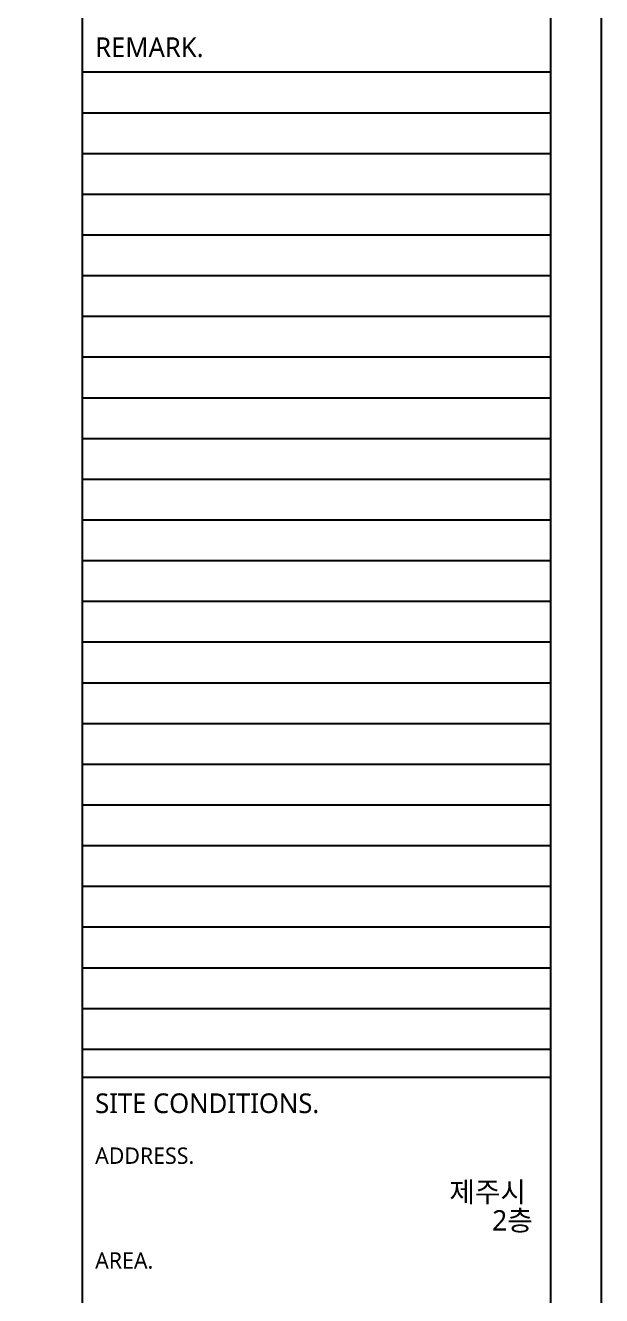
# Model space of a CAD drawing. Header units: metres. Extents: x 11578468 to 47831421, y -58341524 to -14256839.
# Drawn here: x 23800986 to 23805516, y -29032333 to -29022349 of the extents above; entities that cross this region are included whole.
import ezdxf
from ezdxf.enums import TextEntityAlignment as Align

# ---------------------------------------------------------------- set-up
doc = ezdxf.new("R2010")
doc.units = ezdxf.units.M
doc.header["$LTSCALE"] = 50
doc.header["$MEASUREMENT"] = 0
doc.layers.get('DEFPOINTS').update_dxf_attribs({"linetype": 'CONTINUOUS'})
doc.layers.add('FORM(YOURNAME)-1', color=1, linetype='CONTINUOUS')
doc.layers.add('FORM(YOURNAME)-11', color=1, linetype='CONTINUOUS')
doc.styles.add('YOURNAME', font='malgun.ttf')

# ---------------------------------------------------------------- blocks, each defined once
blk = doc.blocks.new('FORM-ELEVATION')
at = {"layer": 'DEFPOINTS', "color": 158}
for p, q in [((62481, 35508), (62481, -21492)), ((62481, 20686), (71691, 20686)), ((62481, 19886), (71691, 19886)), ((62481, 19086), (71691, 19086)), ((62481, 18286), (71691, 18286)), ((62481, 17486), (71691, 17486)), ((62481, 16686), (71691, 16686)), ((62481, 15886), (71691, 15886)), ((62481, 15086), (71691, 15086)), ((62481, 14286), (71691, 14286)), ((62481, 13486), (71691, 13486)), ((62481, 12686), (71691, 12686)), ((62481, 11886), (71691, 11886)), ((62481, 11086), (71691, 11086)), ((62481, 10286), (71691, 10286)), ((62481, 9486), (71691, 9486)), ((62481, 8686), (71691, 8686)), ((62481, 7886), (71691, 7886)), ((62481, 7086), (71691, 7086)), ((62481, 6286), (71691, 6286)), ((62481, 5486), (71691, 5486)), ((62481, 4686), (71691, 4686)), ((62481, 3886), (71691, 3886)), ((62481, 3086), (71691, 3086)), ((62481, 2286), (71691, 2286)), ((62481, 1486), (71691, 1486))]:
    blk.add_line(p, q, dxfattribs=at)
blk.add_lwpolyline([(-10309, -21692), (71691, -21692), (71691, 35708), (-10309, 35708)], close=True, dxfattribs=at)
at = {"layer": 'FORM(YOURNAME)-11', "color": 14}
blk.add_line((62481, 937), (71691, 937), dxfattribs=at)
at = {"layer": 'FORM(YOURNAME)-11', "color": 250}
blk.add_lwpolyline([(-11309, -22692), (72691, -22692), (72691, 36708), (-11309, 36708)], close=True, dxfattribs=at)
at = {"layer": 'FORM(YOURNAME)-11', "color": 14, "style": 'YOURNAME'}
for s, height, p in [('REMARK.', 386.1, (62739, 21172)), ('SITE CONDITIONS.', 386.14, (62739, 422))]:
    blk.add_text(s, height=height, dxfattribs=at).set_placement(p, align=Align.MIDDLE_LEFT)
at = {"layer": 'FORM(YOURNAME)-11', "color": 251, "style": 'YOURNAME'}
for s, p in [('ADDRESS.', (62739, -608)), ('AREA.', (62739, -2667))]:
    blk.add_text(s, height=321.8, dxfattribs=at).set_placement(p, align=Align.MIDDLE_LEFT)
at = {"layer": 'FORM(YOURNAME)-11', "color": 3, "style": 'YOURNAME'}
for tag, height, p in [('1', 451, (71041, -1219)), ('2', 451, (71041, -1863)), ('3', 451, (71041, -3150)), ('4', 451, (71041, -5081)), ('5', 515, (71041, -7398)), ('6', 515, (71041, -9650)), ('7', 515, (71041, -11903)), ('8', 515, (71041, -14155)), ('9', 515, (71041, -16408)), ('10', 515, (66791, -18596)), ('11', 515, (71041, -18660)), ('12', 515, (66791, -20848)), ('13', 515, (71041, -20848))]:
    blk.add_attdef(tag, text='', height=height, dxfattribs=at).set_placement(p, align=Align.MIDDLE_RIGHT)

msp = doc.modelspace()

# ---------------------------------------------------------------- block references
at = {"layer": 'FORM(YOURNAME)-1'}
ref = msp.add_blockref('FORM-ELEVATION', (23776439.2, -29030989.6), dxfattribs=dict(at, xscale=0.4, yscale=0.4, zscale=0.4))
ref.add_attrib('1', '제주시 ', dxfattribs={"layer": 'FORM(YOURNAME)-11', "color": 3, "height": 160, "style": 'YOURNAME'}).set_placement((23804975.5, -29031518.2), align=Align.MIDDLE_RIGHT)
ref.add_attrib('2', '2층', dxfattribs={"layer": 'FORM(YOURNAME)-11', "color": 3, "height": 160, "style": 'YOURNAME'}).set_placement((23804975.5, -29031741.2), align=Align.MIDDLE_RIGHT)

doc.saveas('drawing.dxf')
